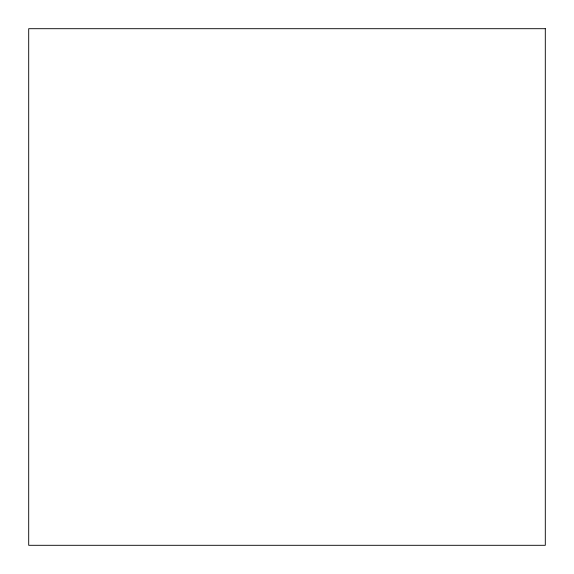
<?xml version="1.0" encoding="UTF-8"?>
<svg xmlns="http://www.w3.org/2000/svg" width="574" height="574" viewBox="0 0 574 574"><rect width="100%" height="100%" fill="white"/><g stroke="black" fill="none" stroke-linecap="round" stroke-linejoin="round"><path stroke-width="0.86" d="M545.3 28.7L28.7 28.7L28.7 545.3L545.3 545.3L545.3 28.7"/></g></svg>
